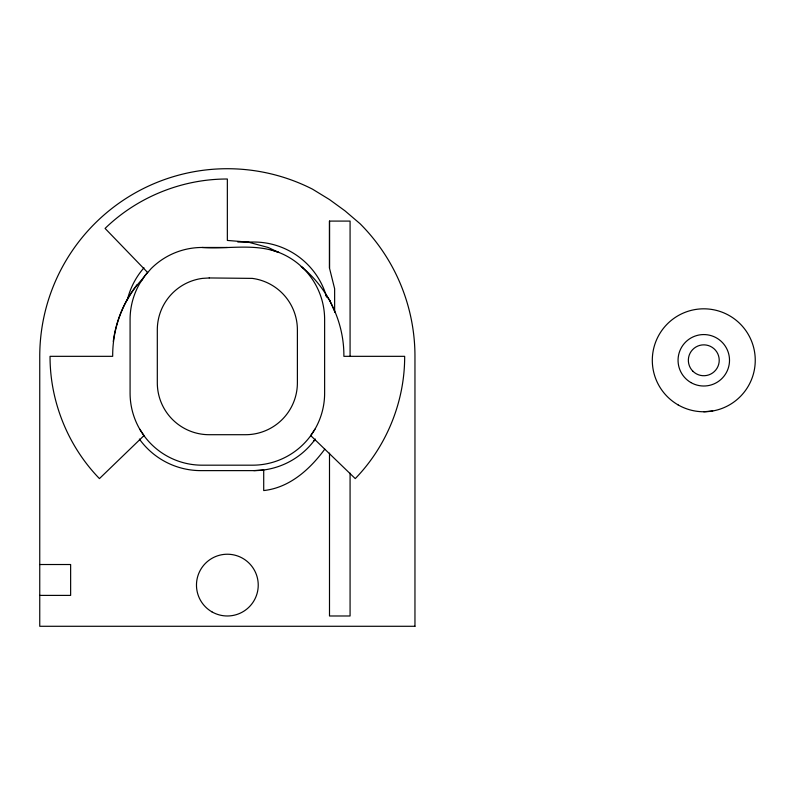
<?xml version="1.0" encoding="UTF-8"?>
<svg xmlns="http://www.w3.org/2000/svg" width="795" height="795" viewBox="0 0 795 795"><rect width="100%" height="100%" fill="white"/><g stroke="black" fill="none" stroke-linecap="round" stroke-linejoin="round"><path stroke-width="1.19" d="M329.498 453.14L329.498 615.986L350.078 615.986L350.078 473.174M334.635 312.296L334.635 288.734L329.498 268.144L329.498 221.089L350.078 221.089L350.078 356.448M143.448 277.942C123.473 298.632 112.403 327.62 112.691 356.329L50.045 356.329C49.896 401.445 68.002 446.243 99.445 478.6L144.014 435.561L139.731 429.151M314.979 429.151L310.696 435.561L355.256 478.6C386.708 446.243 404.814 401.445 404.665 356.329L343.877 356.329C344.225 321.985 327.967 288.009 301.216 266.554L303.521 268.571M313.856 441.026L314.83 439.565M324.777 449.165C309.931 469.308 289.628 487.752 263.711 490.565L263.711 469.974L253.834 470.62L200.877 470.62A75.654 75.654 0 0 1 139.373 439.039M326.576 297.101L325.553 294.1L329.985 300.719M703.784 411.76L712.718 410.975M237.824 242.028L253.834 242.028A75.654 75.654 0 0 1 326.238 295.72M271.224 249.928A72.057 72.057 0 0 1 324.628 319.52L324.628 393.128A72.057 72.057 0 0 1 252.572 465.184L202.129 465.184A72.057 72.057 0 0 1 130.082 393.128L130.082 319.52A72.057 72.057 0 0 1 139.731 283.497L144.968 275.656L151.179 268.571A72.057 72.057 0 0 1 202.129 247.474C227.509 249.342 254.41 243.051 278.816 252.502L268.283 247.513L248.209 242.117L227.35 240.438L227.35 179.014C182.234 178.865 137.426 196.971 105.079 228.413L147.691 272.546M39.75 564.52L70.636 564.52L70.636 595.395L39.75 595.395M202.129 247.474L227.35 247.483M329.925 300.748L334.635 311.411M329.498 221.089L329.498 268.144M141.57 280.476A72.057 72.057 0 0 1 147.184 272.914M127.19 300.5A75.654 75.654 0 0 1 143.984 267.796M113.258 341.502A115.941 115.941 0 0 1 137.138 284.63M315.327 439.039A75.654 75.654 0 0 1 253.834 470.62M209.194 277.952L202.427 278.389A51.884 51.884 0 0 0 157.311 329.826L157.311 382.822A51.884 51.884 0 0 0 209.194 434.706L245.516 434.706A51.884 51.884 0 0 0 297.39 382.822L297.39 329.826A51.884 51.884 0 0 0 252.283 278.389L209.194 277.952M414.96 626.281L39.75 626.281L39.75 356.329A187.6 187.6 0 0 1 312.524 189.17L329.498 199.565L344.931 210.794L360.006 223.673A187.6 187.6 0 0 1 414.96 356.329L414.96 626.281M678.046 404.864A51.466 51.466 0 0 0 755.25 360.294A51.466 51.466 0 0 0 678.046 315.714A51.466 51.466 0 0 0 678.046 404.864M690.915 382.574A25.738 25.738 0 0 0 729.512 360.294A25.738 25.738 0 0 0 690.915 338.004A25.738 25.738 0 0 0 690.915 382.574M692.862 371.205A15.443 15.443 0 0 0 718.7 364.289A15.443 15.443 0 0 0 699.789 345.378A15.443 15.443 0 0 0 692.862 371.205M211.917 611.852A30.886 30.886 0 0 0 258.236 585.1A30.886 30.886 0 0 0 211.917 558.358A30.886 30.886 0 0 0 211.917 611.852"/></g></svg>
